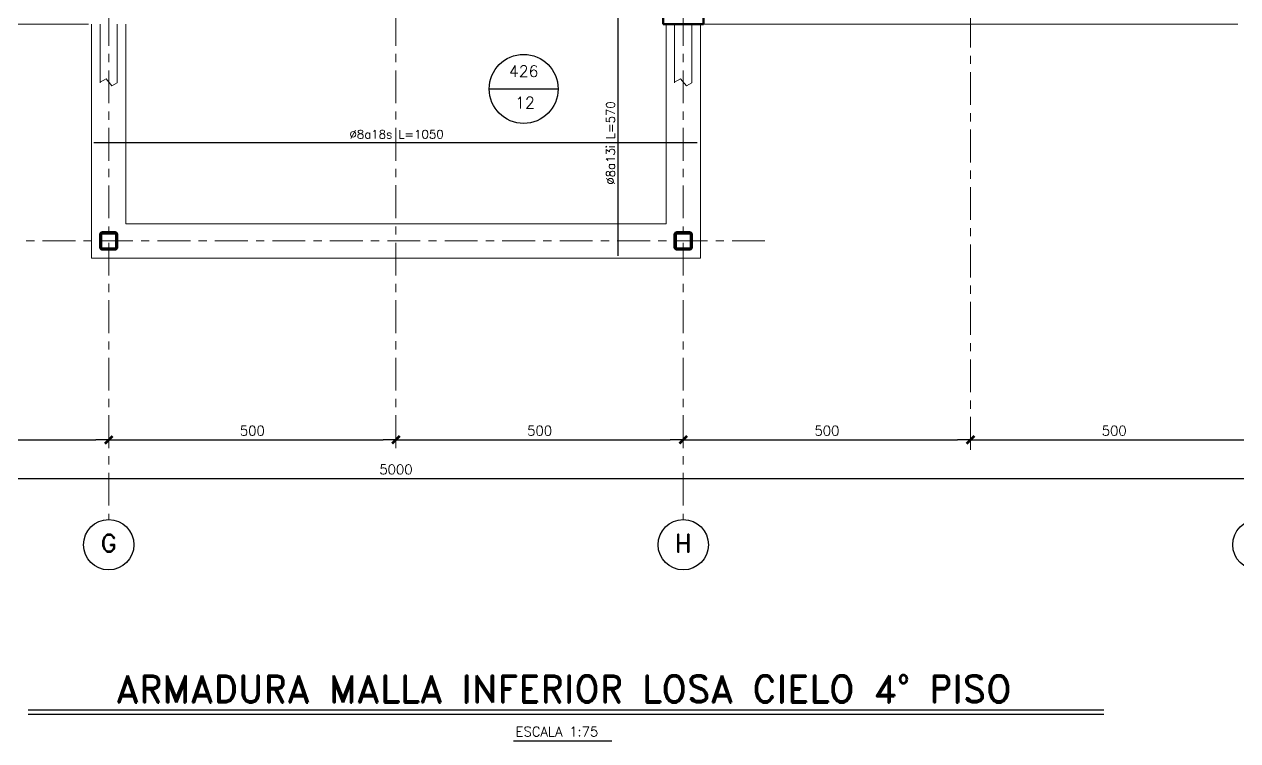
# Model space of a CAD drawing. Extents: x -4 to 6083, y -4 to 8618.
# Drawn here: x 2343 to 4455, y 5008 to 6255 of the extents above; entities that cross this region are included whole.
import ezdxf
from ezdxf.enums import TextEntityAlignment as Align
from ezdxf.xclip import XClip

# ---------------------------------------------------------------- set-up
doc = ezdxf.new("R2010")
doc.units = 0
doc.header["$LTSCALE"] = 45
doc.header["$MEASUREMENT"] = 0
doc.header["$XCLIPFRAME"] = 0
doc.linetypes.add('2017_67-103$0$Grid Line', pattern=[2.2225, 1.27, -0.3175, 0.3175, -0.3175])
doc.layers.get('0').update_dxf_attribs({"linetype": 'CONTINUOUS'})
for name, color, linetype in [('2017_67-103$0$RLA-COTAS', 2, 'CONTINUOUS'), ('fe', 7, 'CONTINUOUS'), ('RLA-LOSAS', 3, 'CONTINUOUS'), ('RLA-TEXTOS2', 6, 'CONTINUOUS'), ('TEXTOS-SM', 3, 'CONTINUOUS')]:
    doc.layers.add(name, color=color, linetype=linetype)
for name, color, linetype, lineweight in [('2017_67-103$0$RLE-EJE', 3, 'CONTINUOUS', 25), ('2017_67-103$0$RLE-EJES', 1, '2017_67-103$0$Grid Line', 9), ('2017_67-103$0$RLE-LOSA', 3, 'CONTINUOUS', 15), ('2017_67-103$0$RLE-PILAR', 3, 'CONTINUOUS', 50), ('2017_67-103$0$RLE-VANOS', 1, 'CONTINUOUS', 15), ('2017_67-103$0$RLE-VIGA', 3, 'CONTINUOUS', 15)]:
    doc.layers.add(name, color=color, linetype=linetype, lineweight=lineweight)
doc.styles.add('2017_67-103$0$ROMAND', font='romand', dxfattribs={"height": 31.5})
doc.styles.add('2017_67-103$0$ROMANS', font='ROMANS.shx', dxfattribs={"height": 16.875})
doc.styles.add('ROMAND', font='romand', dxfattribs={"height": 31.5})
doc.styles.add('ROMANS', font='ROMANS.shx', dxfattribs={"height": 16.875})
doc.styles.add('ROMANS0', font='romans.shx')
doc.styles.add('SIETE50', font='ROMAND.SHX', dxfattribs={"height": 31.5})
doc.dimstyles.new('2017_67-103$0$ING-75', dxfattribs={"dimscale": 75, "dimtxt": 0.27, "dimasz": 0.3, "dimexe": 0, "dimexo": 0, "dimgap": 0.1, "dimtad": 1, "dimdec": 1, "dimzin": 12, "dimdsep": 46, "dimtxsty": '2017_67-103$0$ROMANS', "dimblk": '2017_67-103$0$TICK1', "dimblk1": '2017_67-103$0$TICK1', "dimblk2": '2017_67-103$0$TICK1', "dimcen": 0.09, "dimclrd": 2, "dimclre": 1, "dimclrt": 3, "dimadec": 0, "dimazin": 0, "dimtfac": 1, "dimtdec": 0, "dimtix": 1, "dimtmove": 2, "dimatfit": 3, "dimldrblk": '2017_67-103$0$TICK1', "dimfxl": 0, "dimfxlon": 1, "dimtolj": 1, "dimtzin": 0, "dimarcsym": 0})

# ---------------------------------------------------------------- blocks, each defined once
blk = doc.blocks.new('2017_67-103$0$TICK1')
at = {"color": 2}
for points in [[(0, 0), (-1, 0)], [(0, 0), (1, 0)]]:
    blk.add_lwpolyline(points, dxfattribs=at)
at = {"color": 2, "const_width": 0.2}
blk.add_lwpolyline([(-0.3, -0.3), (0.3, 0.3)], dxfattribs=at)
blk = doc.blocks.new('*D49')
at = {"layer": '2017_67-103$0$RLA-COTAS', "color": 2, "lineweight": -2, "transparency": 16777216}
blk.add_line((2012.8, 3906), (2467.8, 3906), dxfattribs=at)
at = {"layer": '2017_67-103$0$RLA-COTAS', "color": 2, "lineweight": -2, "transparency": 16777216, "xscale": 22.5, "yscale": 22.5, "zscale": 22.5, "rotation": 180}
blk.add_blockref('2017_67-103$0$TICK1', (1990.3, 3906), dxfattribs=at)
at = {"layer": '2017_67-103$0$RLA-COTAS', "color": 2, "lineweight": -2, "transparency": 16777216, "xscale": 22.5, "yscale": 22.5, "zscale": 22.5}
blk.add_blockref('2017_67-103$0$TICK1', (2490.3, 3906), dxfattribs=at)
at = {"layer": '2017_67-103$0$RLA-COTAS', "color": 3, "transparency": 16777216, "insert": (2240.3, 3921.9), "char_height": 16.88, "attachment_point": 5, "style": '2017_67-103$0$ROMANS'}
blk.add_mtext('\\A1;500', dxfattribs=at)
blk = doc.blocks.new('*D50')
at = {"layer": '2017_67-103$0$RLA-COTAS', "color": 2, "lineweight": -2, "transparency": 16777216}
blk.add_line((2512.8, 3906), (2967.8, 3906), dxfattribs=at)
at = {"layer": '2017_67-103$0$RLA-COTAS', "color": 2, "lineweight": -2, "transparency": 16777216, "xscale": 22.5, "yscale": 22.5, "zscale": 22.5, "rotation": 180}
blk.add_blockref('2017_67-103$0$TICK1', (2490.3, 3906), dxfattribs=at)
at = {"layer": '2017_67-103$0$RLA-COTAS', "color": 2, "lineweight": -2, "transparency": 16777216, "xscale": 22.5, "yscale": 22.5, "zscale": 22.5}
blk.add_blockref('2017_67-103$0$TICK1', (2990.3, 3906), dxfattribs=at)
at = {"layer": '2017_67-103$0$RLA-COTAS', "color": 3, "transparency": 16777216, "insert": (2740.3, 3921.9), "char_height": 16.88, "attachment_point": 5, "style": '2017_67-103$0$ROMANS'}
blk.add_mtext('\\A1;500', dxfattribs=at)
blk = doc.blocks.new('*D51')
at = {"layer": '2017_67-103$0$RLA-COTAS', "color": 2, "lineweight": -2, "transparency": 16777216}
blk.add_line((3012.8, 3906), (3467.8, 3906), dxfattribs=at)
at = {"layer": '2017_67-103$0$RLA-COTAS', "color": 2, "lineweight": -2, "transparency": 16777216, "xscale": 22.5, "yscale": 22.5, "zscale": 22.5, "rotation": 180}
blk.add_blockref('2017_67-103$0$TICK1', (2990.3, 3906), dxfattribs=at)
at = {"layer": '2017_67-103$0$RLA-COTAS', "color": 2, "lineweight": -2, "transparency": 16777216, "xscale": 22.5, "yscale": 22.5, "zscale": 22.5}
blk.add_blockref('2017_67-103$0$TICK1', (3490.3, 3906), dxfattribs=at)
at = {"layer": '2017_67-103$0$RLA-COTAS', "color": 3, "transparency": 16777216, "insert": (3240.3, 3921.9), "char_height": 16.88, "attachment_point": 5, "style": '2017_67-103$0$ROMANS'}
blk.add_mtext('\\A1;500', dxfattribs=at)
blk = doc.blocks.new('*D52')
at = {"layer": '2017_67-103$0$RLA-COTAS', "color": 2, "lineweight": -2, "transparency": 16777216}
blk.add_line((3512.8, 3906), (3967.8, 3906), dxfattribs=at)
at = {"layer": '2017_67-103$0$RLA-COTAS', "color": 2, "lineweight": -2, "transparency": 16777216, "xscale": 22.5, "yscale": 22.5, "zscale": 22.5, "rotation": 180}
blk.add_blockref('2017_67-103$0$TICK1', (3490.3, 3906), dxfattribs=at)
at = {"layer": '2017_67-103$0$RLA-COTAS', "color": 2, "lineweight": -2, "transparency": 16777216, "xscale": 22.5, "yscale": 22.5, "zscale": 22.5}
blk.add_blockref('2017_67-103$0$TICK1', (3990.3, 3906), dxfattribs=at)
at = {"layer": '2017_67-103$0$RLA-COTAS', "color": 3, "transparency": 16777216, "insert": (3740.3, 3921.9), "char_height": 16.88, "attachment_point": 5, "style": '2017_67-103$0$ROMANS'}
blk.add_mtext('\\A1;500', dxfattribs=at)
blk = doc.blocks.new('*D53')
at = {"layer": '2017_67-103$0$RLA-COTAS', "color": 2, "lineweight": -2, "transparency": 16777216}
blk.add_line((4012.8, 3906), (4467.8, 3906), dxfattribs=at)
at = {"layer": '2017_67-103$0$RLA-COTAS', "color": 2, "lineweight": -2, "transparency": 16777216, "xscale": 22.5, "yscale": 22.5, "zscale": 22.5, "rotation": 180}
blk.add_blockref('2017_67-103$0$TICK1', (3990.3, 3906), dxfattribs=at)
at = {"layer": '2017_67-103$0$RLA-COTAS', "color": 2, "lineweight": -2, "transparency": 16777216, "xscale": 22.5, "yscale": 22.5, "zscale": 22.5}
blk.add_blockref('2017_67-103$0$TICK1', (4490.3, 3906), dxfattribs=at)
at = {"layer": '2017_67-103$0$RLA-COTAS', "color": 3, "transparency": 16777216, "insert": (4240.3, 3921.9), "char_height": 16.88, "attachment_point": 5, "style": '2017_67-103$0$ROMANS'}
blk.add_mtext('\\A1;500', dxfattribs=at)
blk = doc.blocks.new('*D65')
at = {"layer": '2017_67-103$0$RLA-COTAS', "color": 2, "lineweight": -2, "transparency": 16777216}
blk.add_line((512.8, 3838.5), (5467.8, 3838.5), dxfattribs=at)
at = {"layer": '2017_67-103$0$RLA-COTAS', "color": 2, "lineweight": -2, "transparency": 16777216, "xscale": 22.5, "yscale": 22.5, "zscale": 22.5, "rotation": 180}
blk.add_blockref('2017_67-103$0$TICK1', (490.3, 3838.5), dxfattribs=at)
at = {"layer": '2017_67-103$0$RLA-COTAS', "color": 2, "lineweight": -2, "transparency": 16777216, "xscale": 22.5, "yscale": 22.5, "zscale": 22.5}
blk.add_blockref('2017_67-103$0$TICK1', (5490.3, 3838.5), dxfattribs=at)
at = {"layer": '2017_67-103$0$RLA-COTAS', "color": 3, "transparency": 16777216, "insert": (2990.3, 3854.4), "char_height": 16.88, "attachment_point": 5, "style": '2017_67-103$0$ROMANS'}
blk.add_mtext('\\A1;5000', dxfattribs=at)
blk = doc.blocks.new('2017_67-103')
at = {"layer": '2017_67-103$0$RLE-EJE'}
for centre in [(2490.33, 3723.41), (3490.33, 3723.41), (4490.33, 3723.41)]:
    blk.add_circle(centre, 43.75, dxfattribs=at)
at = {"layer": '2017_67-103$0$RLE-EJES'}
for p, q in [((2490.33, 6849.16), (2490.33, 3767.16)), ((3490.33, 6849.16), (3490.33, 3767.16)), ((2990.33, 6749.18), (2990.33, 3889.18)), ((3990.33, 6746.18), (3990.33, 3884.18)), ((3632.52, 4252.16), (132.52, 4252.16))]:
    blk.add_line(p, q, dxfattribs=at)
at = {"layer": '2017_67-103$0$RLE-LOSA'}
for p, q in [((2455.33, 4629.16), (1525.33, 4629.16)), ((4455.33, 4629.16), (3525.33, 4629.16))]:
    blk.add_line(p, q, dxfattribs=at)
at = {"layer": '2017_67-103$0$RLE-PILAR'}
for p, q in [((3455.33, 4629.16), (3455.33, 4699.16)), ((3525.33, 4699.16), (3525.33, 4629.16)), ((3525.33, 4629.16), (3455.33, 4629.16)), ((2479.33, 4267.16), (2501.33, 4267.16)), ((3479.33, 4267.16), (3501.33, 4267.16)), ((2475.33, 4241.16), (2475.33, 4263.16)), ((2477.33, 4263.16), (2477.33, 4241.16)), ((2501.33, 4265.16), (2479.33, 4265.16)), ((2503.33, 4241.16), (2503.33, 4263.16)), ((2505.33, 4263.16), (2505.33, 4241.16)), ((3475.33, 4241.16), (3475.33, 4263.16)), ((3477.33, 4263.16), (3477.33, 4241.16)), ((3501.33, 4265.16), (3479.33, 4265.16)), ((3503.33, 4241.16), (3503.33, 4263.16)), ((3505.33, 4263.16), (3505.33, 4241.16)), ((2479.33, 4239.16), (2501.33, 4239.16)), ((2501.33, 4237.16), (2479.33, 4237.16)), ((3479.33, 4239.16), (3501.33, 4239.16)), ((3501.33, 4237.16), (3479.33, 4237.16))]:
    blk.add_line(p, q, dxfattribs=at)
for centre, radius, start, end in [((2479.33, 4263.16), 4, 90, 180), ((2501.33, 4263.16), 4, 0, 90), ((3479.33, 4263.16), 4, 90, 180), ((3501.33, 4263.16), 4, 0, 90), ((2479.33, 4263.16), 2, 90, 180), ((2501.33, 4263.16), 2, 0, 90), ((3479.33, 4263.16), 2, 90, 180), ((3501.33, 4263.16), 2, 0, 90), ((2479.33, 4241.16), 4, 180, 270), ((2479.33, 4241.16), 2, 180, 270), ((2501.33, 4241.16), 4, 270, 0), ((2501.33, 4241.16), 2, 270, 0), ((3479.33, 4241.16), 4, 180, 270), ((3479.33, 4241.16), 2, 180, 270), ((3501.33, 4241.16), 4, 270, 0), ((3501.33, 4241.16), 2, 270, 0)]:
    blk.add_arc(centre, radius, start, end, dxfattribs=at)
at = {"layer": '2017_67-103$0$RLE-VANOS'}
for p, q in [((2475.33, 4528.23), (2485.72, 4534.23)), ((2485.72, 4534.23), (2496, 4521.97)), ((2496, 4521.97), (2505.33, 4527.36)), ((3475.33, 4528.23), (3485.72, 4534.23)), ((3475.33, 4528.23), (3485.72, 4534.23)), ((3485.72, 4534.23), (3496, 4521.97)), ((3485.72, 4534.23), (3496, 4521.97)), ((3496, 4521.97), (3505.33, 4527.36)), ((3496, 4521.97), (3505.33, 4527.36))]:
    blk.add_line(p, q, dxfattribs=at)
at = {"layer": '2017_67-103$0$RLE-VIGA'}
for p, q in [((2460.33, 4629.16), (2460.33, 4282.16)), ((2475.33, 4527.16), (2475.33, 4629.16)), ((2505.33, 4629.16), (2505.33, 4527.16)), ((2520.33, 4629.16), (2520.33, 4282.16)), ((3460.33, 4629.16), (3460.33, 4282.16)), ((3475.33, 4527.16), (3475.33, 4629.16)), ((3505.33, 4629.16), (3505.33, 4527.16)), ((3520.33, 4629.16), (3520.33, 4282.16)), ((2460.33, 4222.16), (2460.33, 4282.16)), ((3460.33, 4282.16), (2520.33, 4282.16)), ((3520.33, 4282.16), (3520.33, 4222.16)), ((3520.33, 4222.16), (2460.33, 4222.16))]:
    blk.add_line(p, q, dxfattribs=at)
at = {"layer": '2017_67-103$0$RLE-EJE', "color": 5, "char_height": 31.25, "width": 1, "attachment_point": 2, "line_spacing_factor": 0.941778, "style": '2017_67-103$0$ROMAND'}
for s, insert in [('G', (2490.34, 3741.73)), ('H', (3490.34, 3741.73))]:
    blk.add_mtext(s, dxfattribs=dict(at, insert=insert))
at = {"layer": '2017_67-103$0$RLA-COTAS'}
for base, p1, p2, picture, middle in [((2490.33, 3905.98), (1990.33, 3913.48), (2490.33, 3913.48), '*D49', (2240.33, 3921.91)), ((2990.33, 3905.98), (2490.33, 3913.48), (2990.33, 3913.48), '*D50', (2740.33, 3921.91)), ((3490.33, 3905.98), (2990.33, 3913.48), (3490.33, 3913.48), '*D51', (3240.33, 3921.91)), ((3990.33, 3905.98), (3490.33, 3913.48), (3990.33, 3913.48), '*D52', (3740.33, 3921.91)), ((4490.33, 3905.98), (3990.33, 3913.48), (4490.33, 3913.48), '*D53', (4240.33, 3921.91)), ((5490.33, 3838.48), (490.33, 3845.98), (5490.33, 3845.98), '*D65', (2990.33, 3854.41))]:
    dim = blk.add_linear_dim(base=base, p1=p1, p2=p2, dimstyle='2017_67-103$0$ING-75', override={"dimexe": 0, "dimexo": 0, "dimdec": 1, "dimfxl": 0, "dimfxlon": 1}, dxfattribs=at)
    dim.commit()
    dim.dimension.update_dxf_attribs({"geometry": picture, "text_midpoint": middle})

msp = doc.modelspace()

# ---------------------------------------------------------------- linework, layer by layer
at = {"layer": 'fe'}
for points in [[(3377.16, 5852), (3377.16, 6420.02)], [(2464.33, 6049.17), (3514.33, 6049.17)]]:
    msp.add_lwpolyline(points, dxfattribs=at)
at = {"layer": 'RLA-LOSAS'}
msp.add_line((3152.52, 6142.5), (3272.52, 6142.5), dxfattribs=at)
msp.add_circle((3212.52, 6142.5), 60, dxfattribs=at)
at = {"layer": 'RLA-TEXTOS2', "color": 6}
for p, q in [((2350.01, 5061.85), (4222.36, 5061.85)), ((2350.01, 5054.35), (4222.36, 5054.35))]:
    msp.add_line(p, q, dxfattribs=at)
at = {"layer": 'RLA-TEXTOS2', "color": 3}
msp.add_line((3194.56, 5008.21), (3365.71, 5008.21), dxfattribs=at)

# ---------------------------------------------------------------- block references
ref = msp.add_blockref('2017_67-103', (0, 1625.84))
XClip(ref).set_block_clipping_path([(27.5284145056, 3630.3209667757), (6081.5958250529, 6958.7972642945)])

# ---------------------------------------------------------------- texts
at = {"layer": 'RLA-LOSAS', "char_height": 20, "width": 1, "attachment_point": 2, "line_spacing_factor": 0.941778, "style": 'ROMAND'}
for s, insert in [('426', (3212.58, 6183.29)), ('12', (3214.87, 6128.55))]:
    msp.add_mtext(s, dxfattribs=dict(at, insert=insert))
at = {"layer": 'RLA-TEXTOS2', "color": 6, "style": 'SIETE50'}
msp.add_text('ARMADURA MALLA INFERIOR LOSA CIELO 4° PISO', height=47.25, dxfattribs=at).set_placement((3282.27, 5074.73), align=Align.CENTER)
at = {"layer": 'RLA-TEXTOS2', "color": 3, "style": 'ROMANS'}
msp.add_text('ESCALA 1:75', height=16.875, dxfattribs=at).set_placement((3198.46, 5015.64))
at = {"layer": 'TEXTOS-SM', "style": 'ROMANS0'}
msp.add_text('%%C8a13i L=570', height=15, rotation=90, dxfattribs=at).set_placement((3371.36, 6048.43), align=Align.CENTER)
msp.add_text('%%C8a18s L=1050', height=15, dxfattribs=at).set_placement((2991.3, 6055.99), align=Align.CENTER)

doc.saveas('drawing.dxf')
